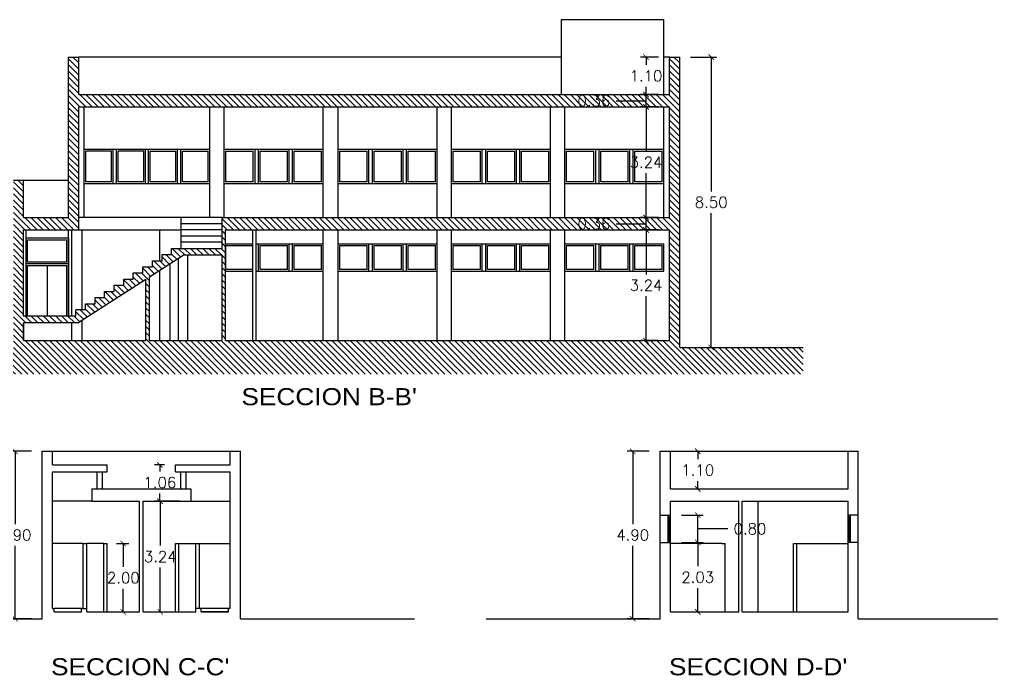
# Model space of a CAD drawing. Header units: millimetres. Extents: x 214 to 333, y 194 to 278.
# Drawn here: x 228.64 to 257.11, y 239.79 to 258.99 of the extents above; entities that cross this region are included whole.
import ezdxf
from ezdxf.enums import TextEntityAlignment as Align

# ---------------------------------------------------------------- set-up
doc = ezdxf.new("R2010")
doc.units = ezdxf.units.MM
doc.header["$MEASUREMENT"] = 0
for name, color, linetype in [('01', 9, 'Continuous'), ('018', 3, 'Continuous'), ('02', 2, 'Continuous'), ('025', 7, 'Continuous'), ('COTAS', 7, 'Continuous'), ('MUROS', 2, 'Continuous'), ('VENTANAS', 9, 'Continuous')]:
    doc.layers.add(name, color=color, linetype=linetype)
doc.styles.add('SMALL', font='ARIAL.TTF', dxfattribs={"height": 0.1})
doc.styles.get("Standard").update_dxf_attribs({"font": 'romans.shx'})
doc.dimstyles.new('ANTONIO200', dxfattribs={"dimscale": 0.2, "dimtxt": 1.6, "dimasz": 0.8, "dimexe": 0.8, "dimexo": 1.6, "dimgap": 0.8, "dimtad": 0, "dimtih": 1, "dimtoh": 1, "dimzin": 0, "dimdsep": 46, "dimtxsty": 'Standard', "dimblk": 'ARCHTICK', "dimcen": 0.5, "dimclrd": 1, "dimclre": 1, "dimclrt": 7, "dimadec": 0, "dimazin": 0, "dimtfac": 1, "dimtofl": 0, "dimtmove": 0, "dimatfit": 3, "dimldrblk": 'ARCHTICK', "dimfxl": 1, "dimtolj": 1, "dimtzin": 0, "dimarcsym": 0})

# ---------------------------------------------------------------- blocks, each defined once
blk = doc.blocks.new('_ArchTick')
at = {"color": 0, "const_width": 0.15}
blk.add_lwpolyline([(-0.5, -0.5), (0.5, 0.5)], dxfattribs=at)
blk = doc.blocks.new('*D34')
at = {"layer": 'COTAS', "color": 1, "linetype": 'Continuous', "lineweight": -2, "ltscale": 0.07}
for p, q in [((248.022, 243.683), (248.663, 243.683)), ((248.503, 243.683), (248.503, 242.988)), ((248.503, 241.653), (248.503, 242.348)), ((248.022, 241.653), (248.663, 241.653))]:
    blk.add_line(p, q, dxfattribs=at)
at = {"layer": 'Defpoints', "color": 0}
for p in [(247.702, 243.683), (248.503, 243.683), (247.702, 241.653)]:
    blk.add_point(p, dxfattribs=at)
at = {"layer": 'COTAS', "color": 1, "lineweight": -2, "xscale": 0.16, "yscale": 0.16, "zscale": 0.16}
for p, rotation in [((248.503, 243.683), 90), ((248.503, 241.653), 270)]:
    blk.add_blockref('_ArchTick', p, dxfattribs=dict(at, rotation=rotation))
at = {"layer": 'COTAS', "color": 7, "insert": (248.503, 242.668), "char_height": 0.32, "attachment_point": 5}
blk.add_mtext('\\A1;2.03', dxfattribs=at)
blk = doc.blocks.new('*D35')
at = {"layer": 'COTAS', "color": 1, "linetype": 'Continuous', "lineweight": -2, "ltscale": 0.07}
for p, q in [((248.022, 244.483), (248.663, 244.483)), ((248.503, 243.683), (248.503, 244.483)), ((249.063, 244.083), (248.503, 244.083)), ((249.383, 244.083), (249.063, 244.083)), ((248.022, 243.683), (248.663, 243.683))]:
    blk.add_line(p, q, dxfattribs=at)
at = {"layer": 'Defpoints', "color": 0}
for p in [(247.702, 244.483), (248.503, 244.483), (247.702, 243.683)]:
    blk.add_point(p, dxfattribs=at)
at = {"layer": 'COTAS', "color": 1, "lineweight": -2, "xscale": 0.16, "yscale": 0.16, "zscale": 0.16}
for p, rotation in [((248.503, 244.483), 90), ((248.503, 243.683), 270)]:
    blk.add_blockref('_ArchTick', p, dxfattribs=dict(at, rotation=rotation))
at = {"layer": 'COTAS', "color": 7, "insert": (250.031, 244.083), "char_height": 0.32, "attachment_point": 5}
blk.add_mtext('\\A1;0.80', dxfattribs=at)
blk = doc.blocks.new('*D36')
at = {"layer": 'COTAS', "color": 1, "linetype": 'Continuous', "lineweight": -2, "ltscale": 0.07}
for p, q in [((232.577, 244.893), (232.921, 244.893)), ((232.761, 244.893), (232.761, 243.593)), ((232.761, 241.653), (232.761, 242.953)), ((232.577, 241.653), (232.921, 241.653))]:
    blk.add_line(p, q, dxfattribs=at)
at = {"layer": 'Defpoints', "color": 0}
for p in [(232.257, 244.893), (232.761, 244.893), (232.257, 241.653)]:
    blk.add_point(p, dxfattribs=at)
at = {"layer": 'COTAS', "color": 1, "lineweight": -2, "xscale": 0.16, "yscale": 0.16, "zscale": 0.16}
for p, rotation in [((232.761, 244.893), 90), ((232.761, 241.653), 270)]:
    blk.add_blockref('_ArchTick', p, dxfattribs=dict(at, rotation=rotation))
at = {"layer": 'COTAS', "color": 7, "insert": (232.761, 243.273), "char_height": 0.32, "attachment_point": 5}
blk.add_mtext('\\A1;3.24', dxfattribs=at)
blk = doc.blocks.new('*D37')
at = {"layer": 'COTAS', "color": 1, "linetype": 'Continuous', "lineweight": -2, "ltscale": 0.07}
for p, q in [((232.887, 245.953), (232.589, 245.953)), ((232.749, 245.953), (232.749, 245.761)), ((232.749, 244.893), (232.749, 245.121)), ((233.337, 244.893), (232.589, 244.893))]:
    blk.add_line(p, q, dxfattribs=at)
at = {"layer": 'Defpoints', "color": 0}
for p in [(232.749, 245.953), (233.207, 245.953), (233.657, 244.893)]:
    blk.add_point(p, dxfattribs=at)
at = {"layer": 'COTAS', "color": 1, "lineweight": -2, "xscale": 0.16, "yscale": 0.16, "zscale": 0.16}
for p, rotation in [((232.749, 245.953), 90), ((232.749, 244.893), 270)]:
    blk.add_blockref('_ArchTick', p, dxfattribs=dict(at, rotation=rotation))
at = {"layer": 'COTAS', "color": 7, "insert": (232.749, 245.441), "char_height": 0.32, "attachment_point": 5}
blk.add_mtext('\\A1;1.06', dxfattribs=at)
blk = doc.blocks.new('*D38')
at = {"layer": 'COTAS', "color": 1, "linetype": 'Continuous', "lineweight": -2, "ltscale": 0.07}
for p, q in [((231.477, 243.653), (231.838, 243.653)), ((231.678, 243.653), (231.678, 242.973)), ((231.678, 241.653), (231.678, 242.333)), ((231.527, 241.653), (231.838, 241.653))]:
    blk.add_line(p, q, dxfattribs=at)
at = {"layer": 'Defpoints', "color": 0}
for p in [(231.157, 243.653), (231.678, 243.653), (231.207, 241.653)]:
    blk.add_point(p, dxfattribs=at)
at = {"layer": 'COTAS', "color": 1, "lineweight": -2, "xscale": 0.16, "yscale": 0.16, "zscale": 0.16}
for p, rotation in [((231.678, 243.653), 90), ((231.678, 241.653), 270)]:
    blk.add_blockref('_ArchTick', p, dxfattribs=dict(at, rotation=rotation))
at = {"layer": 'COTAS', "color": 7, "insert": (231.678, 242.653), "char_height": 0.32, "attachment_point": 5}
blk.add_mtext('\\A1;2.00', dxfattribs=at)
blk = doc.blocks.new('*D39')
at = {"layer": 'COTAS', "color": 1, "linetype": 'Continuous', "lineweight": -2, "ltscale": 0.07}
for p, q in [((247.352, 252.832), (246.828, 252.832)), ((246.988, 252.832), (246.988, 251.532)), ((246.988, 249.592), (246.988, 250.892)), ((247.352, 249.592), (246.828, 249.592))]:
    blk.add_line(p, q, dxfattribs=at)
at = {"layer": 'Defpoints', "color": 0}
for p in [(246.988, 252.832), (247.672, 252.832), (247.672, 249.592)]:
    blk.add_point(p, dxfattribs=at)
at = {"layer": 'COTAS', "color": 1, "lineweight": -2, "xscale": 0.16, "yscale": 0.16, "zscale": 0.16}
for p, rotation in [((246.988, 252.832), 90), ((246.988, 249.592), 270)]:
    blk.add_blockref('_ArchTick', p, dxfattribs=dict(at, rotation=rotation))
at = {"layer": 'COTAS', "color": 7, "insert": (246.988, 251.212), "char_height": 0.32, "attachment_point": 5}
blk.add_mtext('\\A1;3.24', dxfattribs=at)
blk = doc.blocks.new('*D40')
at = {"layer": 'COTAS', "color": 1, "linetype": 'Continuous', "lineweight": -2, "ltscale": 0.07}
for p, q in [((247.352, 253.192), (246.828, 253.192)), ((246.988, 252.832), (246.988, 253.192)), ((246.108, 253.012), (246.428, 253.012)), ((246.428, 253.012), (246.988, 253.012)), ((247.352, 252.832), (246.828, 252.832))]:
    blk.add_line(p, q, dxfattribs=at)
at = {"layer": 'Defpoints', "color": 0}
for p in [(246.988, 253.192), (247.672, 253.192), (247.672, 252.832)]:
    blk.add_point(p, dxfattribs=at)
at = {"layer": 'COTAS', "color": 1, "lineweight": -2, "xscale": 0.16, "yscale": 0.16, "zscale": 0.16}
for p, rotation in [((246.988, 253.192), 90), ((246.988, 252.832), 270)]:
    blk.add_blockref('_ArchTick', p, dxfattribs=dict(at, rotation=rotation))
at = {"layer": 'COTAS', "color": 7, "insert": (245.46, 253.012), "char_height": 0.32, "attachment_point": 5}
blk.add_mtext('\\A1;0.36', dxfattribs=at)
blk = doc.blocks.new('*D41')
at = {"layer": 'COTAS', "color": 1, "linetype": 'Continuous', "lineweight": -2, "ltscale": 0.07}
for p, q in [((247.352, 256.432), (246.828, 256.432)), ((246.988, 256.432), (246.988, 255.132)), ((246.988, 253.192), (246.988, 254.492)), ((247.352, 253.192), (246.828, 253.192))]:
    blk.add_line(p, q, dxfattribs=at)
at = {"layer": 'Defpoints', "color": 0}
for p in [(246.988, 256.432), (247.672, 256.432), (247.672, 253.192)]:
    blk.add_point(p, dxfattribs=at)
at = {"layer": 'COTAS', "color": 1, "lineweight": -2, "xscale": 0.16, "yscale": 0.16, "zscale": 0.16}
for p, rotation in [((246.988, 256.432), 90), ((246.988, 253.192), 270)]:
    blk.add_blockref('_ArchTick', p, dxfattribs=dict(at, rotation=rotation))
at = {"layer": 'COTAS', "color": 7, "insert": (246.988, 254.812), "char_height": 0.32, "attachment_point": 5}
blk.add_mtext('\\A1;3.24', dxfattribs=at)
blk = doc.blocks.new('*D42')
at = {"layer": 'COTAS', "color": 1, "linetype": 'Continuous', "lineweight": -2, "ltscale": 0.07}
for p, q in [((247.352, 256.792), (246.828, 256.792)), ((246.988, 256.432), (246.988, 256.792)), ((246.108, 256.612), (246.428, 256.612)), ((246.428, 256.612), (246.988, 256.612)), ((247.352, 256.432), (246.828, 256.432))]:
    blk.add_line(p, q, dxfattribs=at)
at = {"layer": 'Defpoints', "color": 0}
for p in [(246.988, 256.792), (247.672, 256.792), (247.672, 256.432)]:
    blk.add_point(p, dxfattribs=at)
at = {"layer": 'COTAS', "color": 1, "lineweight": -2, "xscale": 0.16, "yscale": 0.16, "zscale": 0.16}
for p, rotation in [((246.988, 256.792), 90), ((246.988, 256.432), 270)]:
    blk.add_blockref('_ArchTick', p, dxfattribs=dict(at, rotation=rotation))
at = {"layer": 'COTAS', "color": 7, "insert": (245.46, 256.612), "char_height": 0.32, "attachment_point": 5}
blk.add_mtext('\\A1;0.36', dxfattribs=at)
blk = doc.blocks.new('*D43')
at = {"layer": 'COTAS', "color": 1, "linetype": 'Continuous', "lineweight": -2, "ltscale": 0.07}
for p, q in [((247.352, 257.892), (246.828, 257.892)), ((246.988, 257.892), (246.988, 257.662)), ((247.352, 256.792), (246.828, 256.792)), ((246.988, 256.792), (246.988, 257.022))]:
    blk.add_line(p, q, dxfattribs=at)
at = {"layer": 'Defpoints', "color": 0}
for p in [(246.988, 257.892), (247.672, 257.892), (247.672, 256.792)]:
    blk.add_point(p, dxfattribs=at)
at = {"layer": 'COTAS', "color": 1, "lineweight": -2, "xscale": 0.16, "yscale": 0.16, "zscale": 0.16}
for p, rotation in [((246.988, 257.892), 90), ((246.988, 256.792), 270)]:
    blk.add_blockref('_ArchTick', p, dxfattribs=dict(at, rotation=rotation))
at = {"layer": 'COTAS', "color": 7, "insert": (246.988, 257.342), "char_height": 0.32, "attachment_point": 5}
blk.add_mtext('\\A1;1.10', dxfattribs=at)
blk = doc.blocks.new('*D51')
at = {"layer": 'COTAS', "color": 1, "linetype": 'Continuous', "lineweight": -2, "ltscale": 0.07}
for p, q in [((248.292, 257.892), (249.055, 257.892)), ((248.895, 257.892), (248.895, 253.962)), ((248.895, 249.392), (248.895, 253.322)), ((248.292, 249.392), (249.055, 249.392))]:
    blk.add_line(p, q, dxfattribs=at)
at = {"layer": 'Defpoints', "color": 0}
for p in [(247.972, 257.892), (248.895, 257.892), (247.972, 249.392)]:
    blk.add_point(p, dxfattribs=at)
at = {"layer": 'COTAS', "color": 1, "lineweight": -2, "xscale": 0.16, "yscale": 0.16, "zscale": 0.16}
for p, rotation in [((248.895, 257.892), 90), ((248.895, 249.392), 270)]:
    blk.add_blockref('_ArchTick', p, dxfattribs=dict(at, rotation=rotation))
at = {"layer": 'COTAS', "color": 7, "insert": (248.895, 253.642), "char_height": 0.32, "attachment_point": 5}
blk.add_mtext('\\A1;8.50', dxfattribs=at)
blk = doc.blocks.new('*D52')
at = {"layer": 'COTAS', "color": 1, "linetype": 'Continuous', "lineweight": -2, "ltscale": 0.07}
for p, q in [((228.987, 246.353), (228.348, 246.353)), ((228.508, 246.353), (228.508, 244.223)), ((228.508, 241.453), (228.508, 243.583)), ((228.987, 241.453), (228.348, 241.453))]:
    blk.add_line(p, q, dxfattribs=at)
at = {"layer": 'Defpoints', "color": 0}
for p in [(228.508, 246.353), (229.307, 246.353), (229.307, 241.453)]:
    blk.add_point(p, dxfattribs=at)
at = {"layer": 'COTAS', "color": 1, "lineweight": -2, "xscale": 0.16, "yscale": 0.16, "zscale": 0.16}
for p, rotation in [((228.508, 246.353), 90), ((228.508, 241.453), 270)]:
    blk.add_blockref('_ArchTick', p, dxfattribs=dict(at, rotation=rotation))
at = {"layer": 'COTAS', "color": 7, "insert": (228.508, 243.903), "char_height": 0.32, "attachment_point": 5}
blk.add_mtext('\\A1;4.90', dxfattribs=at)
blk = doc.blocks.new('*D54')
at = {"layer": 'COTAS', "color": 1, "linetype": 'Continuous', "lineweight": -2, "ltscale": 0.07}
for p, q in [((248.022, 246.353), (248.663, 246.353)), ((248.503, 246.353), (248.503, 246.123)), ((248.503, 245.253), (248.503, 245.483)), ((248.022, 245.253), (248.663, 245.253))]:
    blk.add_line(p, q, dxfattribs=at)
at = {"layer": 'Defpoints', "color": 0}
for p in [(247.702, 246.353), (248.503, 246.353), (247.702, 245.253)]:
    blk.add_point(p, dxfattribs=at)
at = {"layer": 'COTAS', "color": 1, "lineweight": -2, "xscale": 0.16, "yscale": 0.16, "zscale": 0.16}
for p, rotation in [((248.503, 246.353), 90), ((248.503, 245.253), 270)]:
    blk.add_blockref('_ArchTick', p, dxfattribs=dict(at, rotation=rotation))
at = {"layer": 'COTAS', "color": 7, "insert": (248.503, 245.803), "char_height": 0.32, "attachment_point": 5}
blk.add_mtext('\\A1;1.10', dxfattribs=at)
blk = doc.blocks.new('*D55')
at = {"layer": 'COTAS', "color": 1, "linetype": 'Continuous', "lineweight": -2, "ltscale": 0.07}
for p, q in [((247.082, 246.353), (246.436, 246.353)), ((246.596, 246.353), (246.596, 244.223)), ((246.596, 241.453), (246.596, 243.583)), ((247.082, 241.453), (246.436, 241.453))]:
    blk.add_line(p, q, dxfattribs=at)
at = {"layer": 'Defpoints', "color": 0}
for p in [(246.596, 246.353), (247.402, 246.353), (247.402, 241.453)]:
    blk.add_point(p, dxfattribs=at)
at = {"layer": 'COTAS', "color": 1, "lineweight": -2, "xscale": 0.16, "yscale": 0.16, "zscale": 0.16}
for p, rotation in [((246.596, 246.353), 90), ((246.596, 241.453), 270)]:
    blk.add_blockref('_ArchTick', p, dxfattribs=dict(at, rotation=rotation))
at = {"layer": 'COTAS', "color": 7, "insert": (246.596, 243.903), "char_height": 0.32, "attachment_point": 5}
blk.add_mtext('\\A1;4.90', dxfattribs=at)

msp = doc.modelspace()

# ---------------------------------------------------------------- hatches: boundary and pattern name
at = {"layer": '01', "linetype": 'Continuous', "ltscale": 0.07}
h = msp.add_hatch(dxfattribs=at)
h.set_pattern_fill('ANSI31', color=256, scale=0.04, angle=90, style=0)
h.set_pattern_definition([(135, (-595.63364, -594.50472), (-0.089802561, -0.089802561), [])])
h.paths.add_polyline_path([(251.592, 249.392), (247.972, 249.392), (247.972, 257.892), (247.672, 257.892), (247.672, 256.792), (230.372, 256.792), (230.372, 257.892), (230.072, 257.892), (230.072, 253.192), (228.759, 253.192), (228.759, 254.292), (228.459, 254.292), (228.459, 249.392), (224.094, 249.392), (224.094, 248.612), (251.592, 248.612)])
h.paths.add_polyline_path([(234.672, 249.592), (234.672, 252.832), (247.672, 252.832), (247.672, 249.592)], flags=16)
h.paths.add_polyline_path([(234.572, 249.592), (232.442, 249.592), (232.442, 251.457), (233.43, 252.092), (234.572, 252.092)], flags=16)
h.paths.add_polyline_path([(234.572, 252.292), (233.092, 252.292), (233.092, 252.112), (232.812, 252.112), (232.812, 251.932), (232.532, 251.932), (232.532, 251.752), (232.252, 251.752), (232.252, 251.572), (231.972, 251.572), (231.972, 251.392), (231.692, 251.392), (231.692, 251.212), (231.412, 251.212), (231.412, 251.032), (231.132, 251.032), (231.132, 250.852), (230.852, 250.852), (230.852, 250.672), (230.572, 250.672), (230.572, 250.492), (230.292, 250.492), (230.292, 250.312), (228.759, 250.312), (228.759, 252.832), (230.372, 252.832), (230.372, 256.432), (247.672, 256.432), (247.672, 253.192), (234.572, 253.192)], flags=16)
h.paths.add_polyline_path([(232.342, 249.592), (228.759, 249.592), (228.759, 250.112), (230.35, 250.112), (232.342, 251.392)], flags=16)
h.paths.add_polyline_path([(246.412, 251.452), (247.563, 251.452), (247.563, 250.972), (246.412, 250.972)], flags=24)
h.paths.add_polyline_path([(244.908, 253.252), (246.028, 253.252), (246.028, 252.772), (244.908, 252.772)], flags=8)
h.paths.add_polyline_path([(246.412, 255.052), (247.563, 255.052), (247.563, 254.572), (246.412, 254.572)], flags=8)
h.paths.add_polyline_path([(244.908, 256.852), (246.028, 256.852), (246.028, 256.372), (244.908, 256.372)], flags=25)

# ---------------------------------------------------------------- linework, layer by layer
at = {"linetype": 'Continuous', "ltscale": 0.07}
for p, q in [((244.512, 258.992), (247.512, 258.992)), ((244.512, 257.892), (230.372, 257.892)), ((247.672, 257.892), (247.512, 257.892)), ((230.532, 254.192), (230.532, 255.192)), ((230.532, 255.192), (234.21, 255.192)), ((234.636, 254.192), (234.636, 255.192)), ((234.636, 255.192), (237.536, 255.192)), ((237.972, 254.192), (237.972, 255.192)), ((237.972, 255.192), (240.872, 255.192)), ((241.292, 254.192), (241.292, 255.192)), ((241.292, 255.192), (244.192, 255.192)), ((244.612, 254.192), (244.612, 255.192)), ((244.612, 255.192), (247.512, 255.192)), ((228.759, 254.292), (230.072, 254.292)), ((233.372, 253.192), (230.372, 253.192)), ((233.372, 253.012), (233.372, 253.192)), ((234.572, 253.192), (233.372, 253.192)), ((228.824, 252.832), (228.824, 250.312)), ((230.072, 250.312), (230.072, 252.832)), ((230.372, 252.832), (233.372, 252.832)), ((233.372, 252.832), (233.372, 253.012)), ((234.572, 253.012), (233.372, 253.012)), ((233.372, 252.652), (233.372, 252.832)), ((234.572, 252.832), (233.372, 252.832)), ((230.072, 252.592), (228.824, 252.592)), ((230.072, 252.592), (230.072, 250.312)), ((233.372, 252.472), (233.372, 252.652)), ((234.572, 252.652), (233.372, 252.652)), ((233.372, 252.292), (233.372, 252.472)), ((234.572, 252.472), (233.372, 252.472)), ((234.672, 252.422), (235.472, 252.422)), ((234.672, 252.422), (235.472, 252.422)), ((235.572, 252.422), (237.536, 252.422)), ((235.572, 252.422), (237.536, 252.422)), ((237.972, 251.622), (237.972, 252.422)), ((237.972, 252.422), (240.872, 252.422)), ((237.972, 252.422), (240.872, 252.422)), ((241.292, 251.622), (241.292, 252.422)), ((241.292, 252.422), (244.192, 252.422)), ((241.292, 252.422), (244.192, 252.422)), ((244.612, 251.622), (244.612, 252.422)), ((244.612, 252.422), (247.512, 252.422)), ((230.072, 251.842), (228.824, 251.842)), ((228.759, 250.112), (228.759, 249.592)), ((229.607, 246.353), (234.807, 246.353)), ((247.702, 246.353), (252.903, 246.353)), ((230.907, 245.753), (230.907, 245.253)), ((231.057, 245.753), (231.057, 245.253)), ((233.357, 245.753), (233.357, 245.253)), ((233.507, 245.753), (233.507, 245.253)), ((230.757, 244.893), (229.607, 244.893)), ((233.657, 244.893), (234.807, 244.893)), ((250.268, 241.653), (250.268, 244.893)), ((247.402, 243.683), (247.402, 244.483)), ((253.203, 243.683), (253.203, 244.483)), ((230.507, 243.653), (229.607, 243.653)), ((230.507, 241.753), (230.507, 243.653)), ((230.507, 243.653), (230.607, 243.653)), ((230.607, 241.753), (230.607, 243.653)), ((231.107, 243.653), (230.607, 243.653)), ((231.107, 241.653), (231.107, 243.653)), ((231.107, 243.653), (231.207, 243.653)), ((231.207, 241.653), (231.207, 243.653)), ((233.207, 241.653), (233.207, 243.653)), ((233.207, 243.653), (233.307, 243.653)), ((233.307, 241.653), (233.307, 243.653)), ((233.307, 243.653), (233.807, 243.653)), ((233.807, 241.753), (233.807, 243.653)), ((233.807, 243.653), (233.907, 243.653)), ((233.907, 241.753), (233.907, 243.653)), ((233.907, 243.653), (234.807, 243.653)), ((249.202, 243.653), (247.702, 243.653)), ((249.202, 243.653), (249.302, 243.653)), ((249.302, 241.653), (249.302, 243.653)), ((251.303, 241.653), (251.303, 243.653)), ((251.303, 243.653), (251.403, 243.653)), ((251.403, 241.653), (251.403, 243.653)), ((251.403, 243.653), (251.903, 243.653)), ((251.903, 243.653), (252.003, 243.653)), ((252.003, 243.653), (252.903, 243.653)), ((230.457, 241.753), (229.657, 241.753)), ((234.757, 241.753), (233.957, 241.753))]:
    msp.add_line(p, q, dxfattribs=at)
at = {"linetype": 'Continuous'}
for p, q in [((234.21, 254.192), (234.21, 255.192)), ((237.536, 254.192), (237.536, 255.192)), ((240.872, 254.192), (240.872, 255.192)), ((244.192, 254.192), (244.192, 255.192)), ((247.512, 254.192), (247.512, 255.192)), ((230.532, 254.192), (234.21, 254.192)), ((234.636, 254.192), (237.536, 254.192)), ((237.972, 254.192), (240.872, 254.192)), ((241.292, 254.192), (244.192, 254.192)), ((244.612, 254.192), (247.512, 254.192)), ((237.536, 251.622), (237.536, 252.422)), ((240.872, 251.622), (240.872, 252.422)), ((244.192, 251.622), (244.192, 252.422)), ((247.512, 251.622), (247.512, 252.422)), ((234.672, 251.622), (235.472, 251.622)), ((234.672, 251.622), (235.472, 251.622)), ((235.572, 251.622), (237.536, 251.622)), ((235.572, 251.622), (237.536, 251.622)), ((237.972, 251.622), (240.872, 251.622)), ((237.972, 251.622), (240.872, 251.622)), ((241.292, 251.622), (244.192, 251.622)), ((241.292, 251.622), (244.192, 251.622)), ((244.612, 251.622), (247.512, 251.622))]:
    msp.add_line(p, q, dxfattribs=at)
at = {"layer": '018', "linetype": 'Continuous', "ltscale": 0.07}
for p, q in [((230.532, 253.192), (230.532, 256.432)), ((234.21, 253.192), (234.21, 256.432)), ((234.636, 253.192), (234.636, 256.432)), ((237.536, 253.192), (237.536, 256.432)), ((237.972, 253.192), (237.972, 256.432)), ((240.872, 253.192), (240.872, 256.432)), ((241.292, 253.192), (241.292, 256.432)), ((244.192, 253.192), (244.192, 256.432)), ((244.612, 253.192), (244.612, 256.432)), ((247.512, 253.192), (247.512, 256.432)), ((230.172, 250.312), (230.172, 252.832)), ((230.472, 250.492), (230.472, 252.832)), ((232.74, 252.832), (232.74, 251.932)), ((235.472, 249.592), (235.472, 252.832)), ((235.572, 249.592), (235.572, 252.832)), ((237.536, 249.592), (237.536, 252.832)), ((237.972, 249.592), (237.972, 252.832)), ((240.872, 249.592), (240.872, 252.832)), ((241.292, 249.592), (241.292, 252.832)), ((244.192, 249.592), (244.192, 252.832)), ((244.612, 249.592), (244.612, 252.832)), ((233.283, 251.997), (233.283, 249.592)), ((233.572, 249.592), (233.572, 252.092)), ((233.04, 251.841), (233.04, 249.592)), ((232.74, 251.648), (232.74, 249.592)), ((230.172, 249.592), (230.172, 250.112)), ((230.472, 249.592), (230.472, 250.191))]:
    msp.add_line(p, q, dxfattribs=at)
at = {"layer": '018'}
for p, q in [((230.582, 254.242), (230.582, 255.142)), ((231.332, 255.142), (230.582, 255.142)), ((231.332, 254.242), (231.332, 255.142)), ((231.382, 254.192), (231.382, 255.192)), ((231.475, 254.192), (231.475, 255.192)), ((231.525, 254.242), (231.525, 255.142)), ((232.275, 255.142), (231.525, 255.142)), ((232.275, 254.242), (232.275, 255.142)), ((232.325, 254.192), (232.325, 255.192)), ((232.417, 254.192), (232.417, 255.192)), ((232.467, 254.242), (232.467, 255.142)), ((232.467, 255.142), (233.217, 255.142)), ((233.217, 254.242), (233.217, 255.142)), ((233.267, 254.192), (233.267, 255.192)), ((233.359, 254.192), (233.359, 255.192)), ((233.409, 254.242), (233.409, 255.142)), ((233.409, 255.142), (234.16, 255.142)), ((234.16, 254.242), (234.16, 255.142)), ((234.686, 254.242), (234.686, 255.142)), ((234.686, 255.142), (235.486, 255.142)), ((235.486, 254.242), (235.486, 255.142)), ((235.536, 254.192), (235.536, 255.192)), ((235.636, 254.192), (235.636, 255.192)), ((235.686, 254.242), (235.686, 255.142)), ((235.686, 255.142), (236.486, 255.142)), ((236.486, 254.242), (236.486, 255.142)), ((236.536, 254.192), (236.536, 255.192)), ((236.636, 254.192), (236.636, 255.192)), ((236.686, 254.242), (236.686, 255.142)), ((236.686, 255.142), (237.486, 255.142)), ((237.486, 254.242), (237.486, 255.142)), ((238.022, 254.242), (238.022, 255.142)), ((238.022, 255.142), (238.822, 255.142)), ((238.822, 254.242), (238.822, 255.142)), ((238.872, 254.192), (238.872, 255.192)), ((238.972, 254.192), (238.972, 255.192)), ((239.022, 254.242), (239.022, 255.142)), ((239.022, 255.142), (239.822, 255.142)), ((239.822, 254.242), (239.822, 255.142)), ((239.872, 254.192), (239.872, 255.192)), ((239.972, 254.192), (239.972, 255.192)), ((240.022, 254.242), (240.022, 255.142)), ((240.022, 255.142), (240.822, 255.142)), ((240.822, 254.242), (240.822, 255.142)), ((241.342, 254.242), (241.342, 255.142)), ((241.342, 255.142), (242.142, 255.142)), ((242.142, 254.242), (242.142, 255.142)), ((242.192, 254.192), (242.192, 255.192)), ((242.292, 254.192), (242.292, 255.192)), ((242.342, 254.242), (242.342, 255.142)), ((242.342, 255.142), (243.142, 255.142)), ((243.142, 254.242), (243.142, 255.142)), ((243.192, 254.192), (243.192, 255.192)), ((243.292, 254.192), (243.292, 255.192)), ((243.342, 254.242), (243.342, 255.142)), ((243.342, 255.142), (244.142, 255.142)), ((244.142, 254.242), (244.142, 255.142)), ((244.662, 254.242), (244.662, 255.142)), ((244.662, 255.142), (245.462, 255.142)), ((245.462, 254.242), (245.462, 255.142)), ((245.512, 254.192), (245.512, 255.192)), ((245.612, 254.192), (245.612, 255.192)), ((245.662, 254.242), (245.662, 255.142)), ((245.662, 255.142), (246.462, 255.142)), ((246.462, 254.242), (246.462, 255.142)), ((246.512, 254.192), (246.512, 255.192)), ((246.612, 254.192), (246.612, 255.192)), ((246.662, 254.242), (246.662, 255.142)), ((246.662, 255.142), (247.462, 255.142)), ((247.462, 254.242), (247.462, 255.142)), ((231.332, 254.242), (230.582, 254.242)), ((232.275, 254.242), (231.525, 254.242)), ((233.217, 254.242), (232.467, 254.242)), ((234.16, 254.242), (233.409, 254.242)), ((235.486, 254.242), (234.685, 254.242)), ((236.486, 254.242), (235.685, 254.242)), ((237.486, 254.242), (236.686, 254.242)), ((238.822, 254.242), (238.022, 254.242)), ((239.822, 254.242), (239.022, 254.242)), ((240.822, 254.242), (240.022, 254.242)), ((242.142, 254.242), (241.342, 254.242)), ((243.142, 254.242), (242.342, 254.242)), ((244.142, 254.242), (243.342, 254.242)), ((245.462, 254.242), (244.662, 254.242)), ((246.462, 254.242), (245.662, 254.242)), ((247.462, 254.242), (246.662, 254.242)), ((228.874, 251.892), (228.874, 252.542)), ((228.874, 252.542), (230.022, 252.542)), ((230.022, 251.892), (230.022, 252.542)), ((234.686, 251.672), (234.686, 252.372)), ((234.686, 252.372), (235.472, 252.372)), ((235.636, 251.622), (235.636, 252.422)), ((235.686, 251.672), (235.686, 252.372)), ((235.686, 252.372), (236.486, 252.372)), ((236.486, 251.672), (236.486, 252.372)), ((236.536, 251.622), (236.536, 252.422)), ((236.636, 251.622), (236.636, 252.422)), ((236.686, 251.672), (236.686, 252.372)), ((236.686, 252.372), (237.486, 252.372)), ((237.486, 251.672), (237.486, 252.372)), ((238.022, 251.672), (238.022, 252.372)), ((238.022, 252.372), (238.822, 252.372)), ((238.822, 251.672), (238.822, 252.372)), ((238.872, 251.622), (238.872, 252.422)), ((238.972, 251.622), (238.972, 252.422)), ((239.022, 251.672), (239.022, 252.372)), ((239.022, 252.372), (239.822, 252.372)), ((239.822, 251.672), (239.822, 252.372)), ((239.872, 251.622), (239.872, 252.422)), ((239.972, 251.622), (239.972, 252.422)), ((240.022, 251.672), (240.022, 252.372)), ((240.022, 252.372), (240.822, 252.372)), ((240.822, 251.672), (240.822, 252.372)), ((241.342, 251.672), (241.342, 252.372)), ((241.342, 252.372), (242.142, 252.372)), ((242.142, 251.672), (242.142, 252.372)), ((242.192, 251.622), (242.192, 252.422)), ((242.292, 251.622), (242.292, 252.422)), ((242.342, 251.672), (242.342, 252.372)), ((242.342, 252.372), (243.142, 252.372)), ((243.142, 251.672), (243.142, 252.372)), ((243.192, 251.622), (243.192, 252.422)), ((243.292, 251.622), (243.292, 252.422)), ((243.342, 251.672), (243.342, 252.372)), ((243.342, 252.372), (244.142, 252.372)), ((244.142, 251.672), (244.142, 252.372)), ((244.662, 251.672), (244.662, 252.372)), ((244.662, 252.372), (245.462, 252.372)), ((245.462, 251.672), (245.462, 252.372)), ((245.512, 251.622), (245.512, 252.422)), ((245.612, 251.622), (245.612, 252.422)), ((245.662, 251.672), (245.662, 252.372)), ((245.662, 252.372), (246.462, 252.372)), ((246.462, 251.672), (246.462, 252.372)), ((246.512, 251.622), (246.512, 252.422)), ((246.612, 251.622), (246.612, 252.422)), ((246.662, 251.672), (246.662, 252.372)), ((246.662, 252.372), (247.462, 252.372)), ((247.462, 251.672), (247.462, 252.372)), ((230.022, 251.892), (228.874, 251.892)), ((228.874, 251.792), (230.022, 251.792)), ((228.874, 250.312), (228.874, 251.792)), ((229.448, 251.792), (229.448, 250.312)), ((230.022, 250.312), (230.022, 251.792)), ((235.472, 251.672), (234.685, 251.672)), ((236.486, 251.672), (235.685, 251.672)), ((237.486, 251.672), (236.686, 251.672)), ((238.822, 251.672), (238.022, 251.672)), ((239.822, 251.672), (239.022, 251.672)), ((240.822, 251.672), (240.022, 251.672)), ((242.142, 251.672), (241.342, 251.672)), ((243.142, 251.672), (242.342, 251.672)), ((244.142, 251.672), (243.342, 251.672)), ((245.462, 251.672), (244.662, 251.672)), ((246.462, 251.672), (245.662, 251.672)), ((247.462, 251.672), (246.662, 251.672))]:
    msp.add_line(p, q, dxfattribs=at)
at = {"layer": '025', "linetype": 'Continuous', "ltscale": 0.07}
for p, q in [((244.512, 256.792), (244.512, 258.992)), ((247.512, 256.792), (247.512, 258.992))]:
    msp.add_line(p, q, dxfattribs=at)
at = {"layer": 'MUROS'}
for p, q in [((230.072, 257.892), (230.372, 257.892)), ((230.072, 253.192), (230.072, 257.892)), ((230.372, 256.792), (230.372, 257.892)), ((247.672, 257.892), (247.972, 257.892)), ((247.672, 256.792), (247.672, 257.892)), ((247.972, 249.392), (247.972, 257.892)), ((230.372, 256.792), (247.672, 256.792)), ((230.372, 252.832), (230.372, 256.432)), ((230.372, 256.432), (247.672, 256.432)), ((247.672, 253.192), (247.672, 256.432)), ((228.459, 254.292), (228.759, 254.292)), ((228.759, 253.192), (228.759, 254.292)), ((228.759, 253.192), (230.072, 253.192)), ((234.572, 253.192), (247.672, 253.192)), ((234.572, 252.292), (234.572, 253.192)), ((228.759, 252.832), (230.372, 252.832)), ((228.759, 250.312), (228.759, 252.832)), ((234.672, 249.592), (234.672, 252.832)), ((234.672, 252.832), (247.672, 252.832)), ((247.672, 249.592), (247.672, 252.832)), ((233.092, 252.112), (233.092, 252.292)), ((233.092, 252.292), (234.572, 252.292)), ((232.442, 251.457), (233.43, 252.092)), ((232.812, 252.112), (233.092, 252.112)), ((232.812, 251.932), (232.812, 252.112)), ((234.572, 252.092), (233.43, 252.092)), ((234.572, 249.592), (234.572, 252.092)), ((232.252, 251.572), (232.252, 251.752)), ((232.252, 251.752), (232.532, 251.752)), ((232.532, 251.932), (232.812, 251.932)), ((232.532, 251.752), (232.532, 251.932)), ((230.35, 250.112), (232.342, 251.392)), ((231.692, 251.392), (231.972, 251.392)), ((231.692, 251.212), (231.692, 251.392)), ((231.972, 251.572), (232.252, 251.572)), ((231.972, 251.392), (231.972, 251.572)), ((232.342, 249.592), (232.342, 251.392)), ((232.442, 249.592), (232.442, 251.457)), ((231.412, 251.212), (231.692, 251.212)), ((231.412, 251.032), (231.412, 251.212)), ((230.852, 250.852), (231.132, 250.852)), ((230.852, 250.672), (230.852, 250.852)), ((231.132, 250.852), (231.132, 251.032)), ((231.132, 251.032), (231.412, 251.032)), ((230.572, 250.672), (230.852, 250.672)), ((230.572, 250.492), (230.572, 250.672)), ((230.292, 250.312), (228.759, 250.312)), ((230.292, 250.312), (230.292, 250.492)), ((230.572, 250.492), (230.292, 250.492)), ((230.35, 250.112), (228.759, 250.112)), ((228.759, 249.592), (228.759, 250.112)), ((228.759, 249.592), (232.342, 249.592)), ((232.442, 249.592), (234.572, 249.592)), ((234.672, 249.592), (247.672, 249.592)), ((247.972, 249.392), (251.592, 249.392)), ((229.307, 241.453), (229.307, 246.353)), ((229.307, 246.353), (229.607, 246.353)), ((229.607, 245.953), (229.607, 246.353)), ((234.807, 246.353), (235.107, 246.353)), ((234.807, 245.953), (234.807, 246.353)), ((235.107, 241.453), (235.107, 246.353)), ((247.402, 246.353), (247.702, 246.353)), ((247.402, 244.483), (247.402, 246.353)), ((247.702, 245.253), (247.702, 246.353)), ((252.903, 246.353), (253.203, 246.353)), ((252.903, 245.253), (252.903, 246.353)), ((253.203, 244.483), (253.203, 246.353)), ((229.607, 245.953), (231.207, 245.953)), ((229.607, 244.893), (229.607, 245.753)), ((229.607, 245.753), (231.207, 245.753)), ((231.207, 245.753), (231.207, 245.953)), ((233.207, 245.753), (233.207, 245.953)), ((233.207, 245.953), (234.807, 245.953)), ((233.207, 245.753), (234.807, 245.753)), ((234.807, 244.893), (234.807, 245.753)), ((230.757, 245.253), (233.657, 245.253)), ((230.757, 245.253), (230.757, 244.893)), ((233.657, 245.253), (233.657, 244.893)), ((247.702, 245.253), (252.903, 245.253)), ((229.607, 241.753), (229.607, 244.893)), ((230.757, 244.893), (232.157, 244.893)), ((232.157, 241.653), (232.157, 244.893)), ((232.257, 241.653), (232.257, 244.893)), ((232.257, 244.893), (233.657, 244.893)), ((234.807, 241.753), (234.807, 244.893)), ((247.702, 244.893), (249.703, 244.893)), ((247.702, 244.483), (247.702, 244.893)), ((249.703, 241.653), (249.703, 244.893)), ((249.803, 241.653), (249.803, 244.893)), ((249.803, 244.893), (252.903, 244.893)), ((252.903, 244.483), (252.903, 244.893)), ((247.402, 244.483), (247.702, 244.483)), ((253.203, 244.483), (252.903, 244.483)), ((247.402, 241.453), (247.402, 243.683)), ((247.402, 243.683), (247.702, 243.683)), ((247.702, 241.653), (247.702, 243.683)), ((252.903, 241.653), (252.903, 243.683)), ((253.203, 243.683), (252.903, 243.683)), ((253.203, 241.453), (253.203, 243.683)), ((229.607, 241.753), (229.657, 241.753)), ((229.657, 241.653), (229.657, 241.753)), ((230.457, 241.653), (230.457, 241.753)), ((230.457, 241.753), (230.607, 241.753)), ((230.607, 241.653), (230.607, 241.753)), ((233.807, 241.653), (233.807, 241.753)), ((233.957, 241.753), (233.807, 241.753)), ((233.957, 241.653), (233.957, 241.753)), ((234.757, 241.653), (234.757, 241.753)), ((234.807, 241.753), (234.757, 241.753)), ((224.211, 241.453), (229.307, 241.453)), ((229.657, 241.653), (230.457, 241.653)), ((230.607, 241.653), (232.157, 241.653)), ((232.257, 241.653), (233.807, 241.653)), ((234.757, 241.653), (233.957, 241.653)), ((233.957, 241.653), (234.757, 241.653)), ((235.107, 241.453), (240.203, 241.453)), ((242.306, 241.453), (247.402, 241.453)), ((247.702, 241.653), (249.703, 241.653)), ((249.803, 241.653), (252.903, 241.653)), ((253.203, 241.453), (258.299, 241.453))]:
    msp.add_line(p, q, dxfattribs=at)
at = {"layer": 'VENTANAS', "linetype": 'Continuous', "ltscale": 0.07}
for p, q in [((247.632, 243.683), (247.632, 244.483)), ((247.632, 244.433), (247.702, 244.433)), ((247.667, 243.733), (247.667, 244.433)), ((247.702, 243.683), (247.702, 244.483)), ((252.903, 243.683), (252.903, 244.483)), ((252.973, 244.433), (252.903, 244.433)), ((252.938, 243.733), (252.938, 244.433)), ((252.973, 243.683), (252.973, 244.483)), ((247.632, 243.733), (247.702, 243.733)), ((252.973, 243.733), (252.903, 243.733))]:
    msp.add_line(p, q, dxfattribs=at)

# ---------------------------------------------------------------- texts
at = {"layer": '02', "style": 'SMALL', "width": 1.1}
for s, p in [("SECCION B-B'", (235.137, 247.952)), ("SECCION C-C'", (229.562, 240.048)), ("SECCION D-D'", (247.658, 240.048))]:
    msp.add_text(s, height=0.5, dxfattribs=at).set_placement(p, align=Align.MIDDLE_LEFT)

# ---------------------------------------------------------------- dimensions: what is measured, and where the dimension line sits
at = {"layer": 'COTAS', "linetype": 'Continuous', "ltscale": 0.07}
for base, p1, p2, picture, middle in [((246.988, 257.892), (247.672, 256.792), (247.672, 257.892), '*D43', (246.988, 257.342)), ((246.988, 256.792), (247.672, 256.432), (247.672, 256.792), '*D42', (245.948, 256.612)), ((246.988, 256.432), (247.672, 253.192), (247.672, 256.432), '*D41', (246.988, 254.812)), ((246.988, 253.192), (247.672, 252.832), (247.672, 253.192), '*D40', (245.948, 253.012)), ((248.503, 244.483), (247.702, 243.683), (247.702, 244.483), '*D35', (249.543, 244.083))]:
    dim = msp.add_linear_dim(base=base, p1=p1, p2=p2, angle=90, dimstyle='ANTONIO200', override={"dimtmove": 1}, dxfattribs=at)
    dim.commit()
    dim.dimension.update_dxf_attribs({"geometry": picture, "text_midpoint": middle})
for base, p1, p2, picture, middle in [((248.895, 257.892), (247.972, 249.392), (247.972, 257.892), '*D51', (248.895, 253.642)), ((246.988, 252.832), (247.672, 249.592), (247.672, 252.832), '*D39', (246.988, 251.212)), ((228.508, 246.353), (229.307, 241.453), (229.307, 246.353), '*D52', (228.508, 243.903)), ((246.596, 246.353), (247.402, 241.453), (247.402, 246.353), '*D55', (246.596, 243.903)), ((248.503, 246.353), (247.702, 245.253), (247.702, 246.353), '*D54', (248.503, 245.803)), ((232.761, 244.893), (232.257, 241.653), (232.257, 244.893), '*D36', (232.761, 243.273)), ((231.678, 243.653), (231.207, 241.653), (231.157, 243.653), '*D38', (231.678, 242.653)), ((248.503, 243.683), (247.702, 241.653), (247.702, 243.683), '*D34', (248.503, 242.668))]:
    dim = msp.add_linear_dim(base=base, p1=p1, p2=p2, angle=90, dimstyle='ANTONIO200', dxfattribs=at)
    dim.commit()
    dim.dimension.update_dxf_attribs({"geometry": picture, "text_midpoint": middle})
dim = msp.add_linear_dim(base=(232.749, 245.953), p1=(233.657, 244.893), p2=(233.207, 245.953), angle=90, dimstyle='ANTONIO200', dxfattribs=at)
dim.commit()
dim.dimension.update_dxf_attribs({"geometry": '*D37', "text_midpoint": (232.749, 245.441), "dimtype": 160})

doc.saveas('drawing.dxf')
